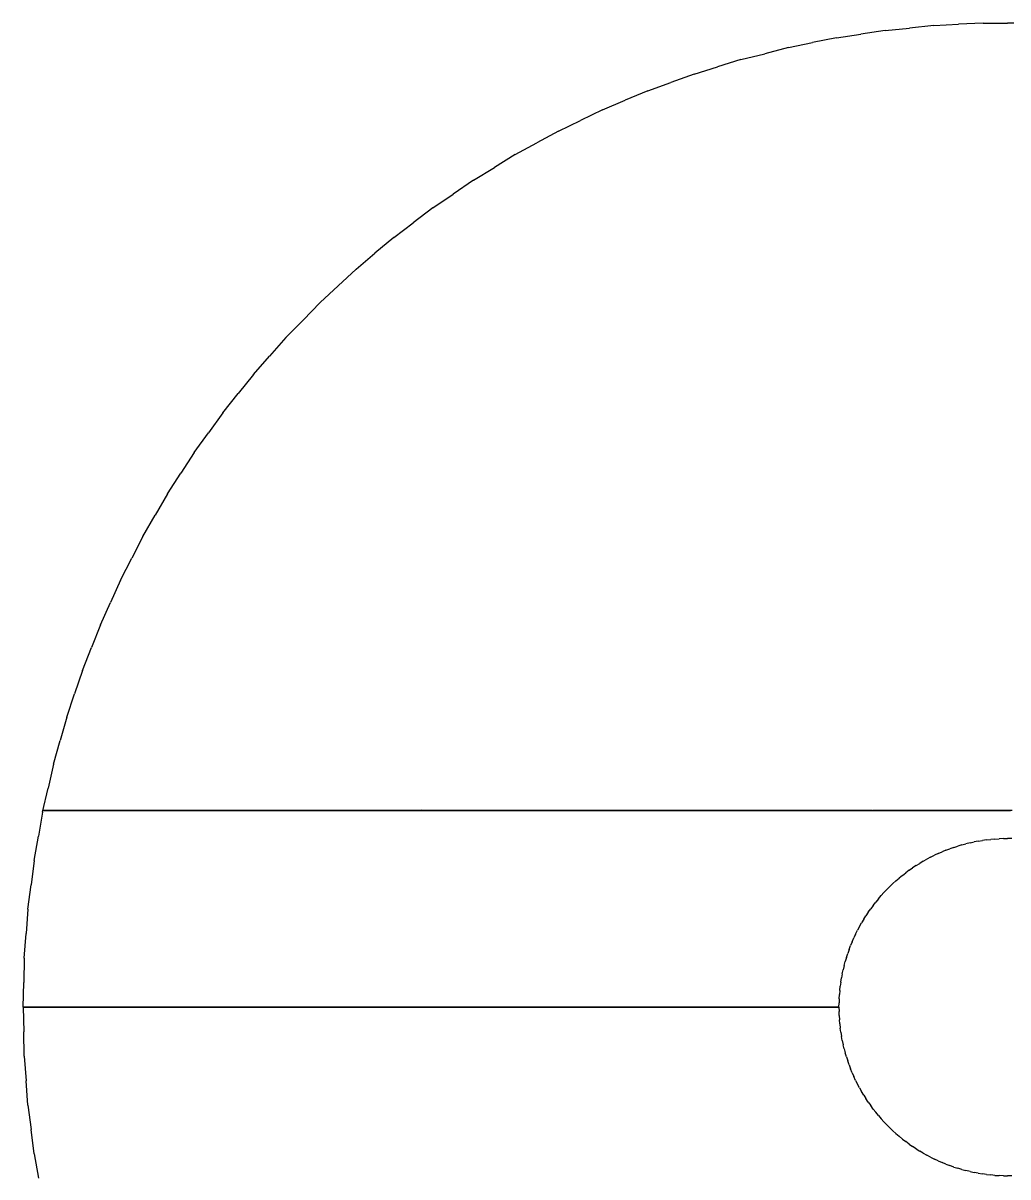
# Model space of a CAD drawing. Header units: metres. Extents: x 64 to 540, y -564 to -64.
# Drawn here: x 102 to 160.5, y -170.5 to -102 of the extents above; entities that cross this region are included whole.
import ezdxf

# ---------------------------------------------------------------- set-up
doc = ezdxf.new("R2010")
doc.units = ezdxf.units.M

msp = doc.modelspace()

# ---------------------------------------------------------------- linework, layer by layer
for p, q in [((150.3, -102.909), (151.741, -102.692)), ((153.181, -102.475), (151.741, -102.692)), ((153.181, -102.475), (154.632, -102.341)), ((156.079, -102.184), (154.632, -102.341)), ((156.079, -102.184), (157.534, -102.112)), ((158.989, -102.039), (157.534, -102.112)), ((158.989, -102.039), (160.446, -102.039)), ((161.902, -102.039), (160.446, -102.039)), ((147.445, -103.486), (148.873, -103.197)), ((150.3, -102.909), (148.873, -103.197)), ((144.622, -104.205), (146.036, -103.857)), ((147.445, -103.486), (146.036, -103.857)), ((141.838, -105.062), (143.23, -104.634)), ((144.622, -104.205), (143.23, -104.634)), ((141.838, -105.062), (140.469, -105.562)), ((139.101, -106.06), (137.758, -106.624)), ((139.101, -106.06), (140.469, -105.562)), ((136.416, -107.191), (137.758, -106.624)), ((136.416, -107.191), (135.104, -107.823)), ((133.792, -108.455), (135.104, -107.823)), ((133.792, -108.455), (132.512, -109.152)), ((131.233, -109.847), (132.512, -109.152)), ((131.233, -109.847), (129.99, -110.608)), ((128.748, -111.367), (129.99, -110.608)), ((128.748, -111.367), (127.551, -112.197)), ((126.34, -113.007), (127.551, -112.197)), ((126.34, -113.007), (125.18, -113.888)), ((124.018, -114.766), (125.18, -113.888)), ((124.018, -114.766), (122.903, -115.704)), ((121.787, -116.64), (122.903, -115.704)), ((121.787, -116.64), (120.727, -117.639)), ((119.651, -118.621), (120.727, -117.639)), ((119.651, -118.621), (118.634, -119.664)), ((117.617, -120.707), (118.634, -119.664)), ((117.617, -120.707), (116.653, -121.798)), ((115.69, -122.891), (116.653, -121.798)), ((115.69, -122.891), (114.782, -124.03)), ((113.874, -125.169), (114.782, -124.03)), ((113.874, -125.169), (113.023, -126.351)), ((112.173, -127.534), (113.023, -126.351)), ((112.173, -127.534), (111.383, -128.757)), ((110.592, -129.981), (111.383, -128.757)), ((110.592, -129.981), (109.864, -131.242)), ((109.136, -132.504), (109.864, -131.242)), ((109.136, -132.504), (108.471, -133.8)), ((107.807, -135.096), (108.471, -133.8)), ((107.807, -135.096), (107.208, -136.424)), ((106.609, -137.751), (107.208, -136.424)), ((106.609, -137.751), (106.077, -139.107)), ((105.545, -140.463), (106.077, -139.107)), ((105.545, -140.463), (105.081, -141.844)), ((104.617, -143.225), (105.081, -141.844)), ((104.617, -143.225), (104.222, -144.627)), ((103.828, -146.029), (104.222, -144.627)), ((103.828, -146.029), (103.504, -147.449)), ((103.179, -148.869), (103.504, -147.449)), ((103.179, -148.869), (102.927, -150.303)), ((103.214, -148.764), (103.203, -148.764)), ((103.203, -148.764), (103.214, -148.764)), ((103.245, -148.764), (103.214, -148.764)), ((103.214, -148.764), (103.245, -148.764)), ((103.267, -148.764), (103.245, -148.764)), ((103.245, -148.764), (103.267, -148.764)), ((103.274, -148.764), (103.267, -148.764)), ((103.267, -148.764), (103.3, -148.764)), ((103.303, -148.764), (103.274, -148.764)), ((103.3, -148.764), (103.303, -148.764)), ((103.334, -148.764), (103.303, -148.764)), ((103.303, -148.764), (103.334, -148.764)), ((103.382, -148.764), (103.334, -148.764)), ((103.334, -148.764), (103.378, -148.764)), ((103.378, -148.764), (103.382, -148.764)), ((103.428, -148.764), (103.382, -148.764)), ((103.382, -148.764), (103.422, -148.764)), ((103.422, -148.764), (103.428, -148.764)), ((103.589, -148.764), (103.428, -148.764)), ((103.428, -148.764), (103.478, -148.764)), ((103.478, -148.764), (103.484, -148.764)), ((103.484, -148.764), (103.533, -148.764)), ((103.533, -148.764), (103.589, -148.764)), ((104.638, -148.764), (103.589, -148.764)), ((103.589, -148.764), (103.608, -148.764)), ((103.608, -148.764), (103.666, -148.764)), ((103.666, -148.764), (103.732, -148.764)), ((103.732, -148.764), (103.743, -148.764)), ((103.743, -148.764), (103.809, -148.764)), ((103.809, -148.764), (103.821, -148.764)), ((103.821, -148.764), (103.835, -148.764)), ((103.835, -148.764), (103.909, -148.764)), ((103.909, -148.764), (103.924, -148.764)), ((103.924, -148.764), (103.997, -148.764)), ((103.997, -148.764), (104.016, -148.764)), ((104.016, -148.764), (104.096, -148.764)), ((104.096, -148.764), (104.116, -148.764)), ((104.116, -148.764), (104.195, -148.764)), ((104.195, -148.764), (104.28, -148.764)), ((104.28, -148.764), (104.305, -148.764)), ((104.305, -148.764), (104.388, -148.764)), ((104.388, -148.764), (104.414, -148.764)), ((104.414, -148.764), (104.503, -148.764)), ((104.503, -148.764), (104.534, -148.764)), ((104.534, -148.764), (104.621, -148.764)), ((104.621, -148.764), (104.654, -148.764)), ((105.38, -148.764), (104.638, -148.764)), ((104.654, -148.764), (104.691, -148.764)), ((104.691, -148.764), (104.784, -148.764)), ((104.784, -148.764), (104.823, -148.764)), ((104.823, -148.764), (104.914, -148.764)), ((104.914, -148.764), (104.959, -148.764)), ((104.959, -148.764), (105.054, -148.764)), ((105.054, -148.764), (105.102, -148.764)), ((105.102, -148.764), (105.194, -148.764)), ((105.194, -148.764), (105.249, -148.764)), ((105.249, -148.764), (105.344, -148.764)), ((105.344, -148.764), (105.402, -148.764)), ((105.847, -148.764), (105.38, -148.764)), ((105.402, -148.764), (105.494, -148.764)), ((105.494, -148.764), (105.56, -148.764)), ((105.56, -148.764), (105.654, -148.764)), ((105.654, -148.764), (105.723, -148.764)), ((105.723, -148.764), (105.813, -148.764)), ((105.813, -148.764), (105.891, -148.764)), ((106.694, -148.764), (105.847, -148.764)), ((105.891, -148.764), (105.982, -148.764)), ((105.982, -148.764), (106.064, -148.764)), ((106.064, -148.764), (106.151, -148.764)), ((106.151, -148.764), (106.243, -148.764)), ((106.243, -148.764), (106.329, -148.764)), ((106.329, -148.764), (106.425, -148.764)), ((106.425, -148.764), (106.507, -148.764)), ((106.507, -148.764), (106.614, -148.764)), ((106.614, -148.764), (106.694, -148.764)), ((107.019, -148.764), (106.694, -148.764)), ((106.694, -148.764), (106.806, -148.764)), ((106.806, -148.764), (106.881, -148.764)), ((106.881, -148.764), (107.005, -148.764)), ((107.005, -148.764), (107.076, -148.764)), ((107.757, -148.764), (107.019, -148.764)), ((107.076, -148.764), (107.206, -148.764)), ((107.206, -148.764), (107.271, -148.764)), ((107.271, -148.764), (107.414, -148.764)), ((107.414, -148.764), (107.475, -148.764)), ((107.475, -148.764), (107.624, -148.764)), ((107.624, -148.764), (107.679, -148.764)), ((107.679, -148.764), (107.842, -148.764)), ((108.191, -148.764), (107.757, -148.764)), ((107.842, -148.764), (107.891, -148.764)), ((107.891, -148.764), (108.06, -148.764)), ((108.06, -148.764), (108.102, -148.764)), ((108.102, -148.764), (108.287, -148.764)), ((108.839, -148.764), (108.191, -148.764)), ((108.287, -148.764), (108.322, -148.764)), ((108.322, -148.764), (108.514, -148.764)), ((108.514, -148.764), (108.541, -148.764)), ((108.541, -148.764), (108.749, -148.764)), ((108.749, -148.764), (108.768, -148.764)), ((108.768, -148.764), (108.984, -148.764)), ((109.363, -148.764), (108.839, -148.764)), ((108.984, -148.764), (108.995, -148.764)), ((108.995, -148.764), (109.005, -148.764)), ((109.005, -148.764), (109.229, -148.764)), ((109.229, -148.764), (109.285, -148.764)), ((109.285, -148.764), (109.455, -148.764)), ((109.892, -148.764), (109.363, -148.764)), ((109.455, -148.764), (109.471, -148.764)), ((109.471, -148.764), (109.703, -148.764)), ((109.703, -148.764), (109.723, -148.764)), ((109.723, -148.764), (109.943, -148.764)), ((110.534, -148.764), (109.892, -148.764)), ((109.943, -148.764), (109.974, -148.764)), ((109.974, -148.764), (110.19, -148.764)), ((110.19, -148.764), (110.233, -148.764)), ((110.233, -148.764), (110.437, -148.764)), ((110.437, -148.764), (110.631, -148.764)), ((110.962, -148.764), (110.534, -148.764)), ((110.631, -148.764), (110.69, -148.764)), ((110.69, -148.764), (110.872, -148.764)), ((110.872, -148.764), (110.943, -148.764)), ((110.943, -148.764), (111.023, -148.764)), ((111.706, -148.764), (110.962, -148.764)), ((111.023, -148.764), (111.201, -148.764)), ((111.201, -148.764), (111.295, -148.764)), ((111.295, -148.764), (111.46, -148.764)), ((111.46, -148.764), (111.614, -148.764)), ((111.614, -148.764), (111.723, -148.764)), ((112.01, -148.764), (111.706, -148.764)), ((111.723, -148.764), (111.865, -148.764)), ((111.865, -148.764), (111.987, -148.764)), ((111.987, -148.764), (112.125, -148.764)), ((112.878, -148.764), (112.01, -148.764)), ((112.125, -148.764), (112.255, -148.764)), ((112.255, -148.764), (112.409, -148.764)), ((112.409, -148.764), (112.524, -148.764)), ((112.524, -148.764), (112.694, -148.764)), ((112.694, -148.764), (112.797, -148.764)), ((112.797, -148.764), (112.983, -148.764)), ((113.065, -148.764), (112.878, -148.764)), ((112.983, -148.764), (113.07, -148.764)), ((114.05, -148.764), (113.065, -148.764)), ((113.07, -148.764), (113.274, -148.764)), ((113.274, -148.764), (113.346, -148.764)), ((113.346, -148.764), (113.567, -148.764)), ((113.567, -148.764), (113.623, -148.764)), ((113.623, -148.764), (113.863, -148.764)), ((113.863, -148.764), (113.904, -148.764)), ((113.904, -148.764), (114.161, -148.764)), ((114.107, -148.764), (114.05, -148.764)), ((114.569, -148.764), (114.107, -148.764)), ((114.161, -148.764), (114.185, -148.764)), ((114.185, -148.764), (114.462, -148.764)), ((114.462, -148.764), (114.468, -148.764)), ((114.468, -148.764), (114.569, -148.764)), ((115.166, -148.764), (114.569, -148.764)), ((114.569, -148.764), (114.755, -148.764)), ((114.755, -148.764), (114.767, -148.764)), ((114.767, -148.764), (115.045, -148.764)), ((115.045, -148.764), (115.076, -148.764)), ((115.076, -148.764), (115.335, -148.764)), ((115.238, -148.764), (115.166, -148.764)), ((116.229, -148.764), (115.238, -148.764)), ((115.335, -148.764), (115.387, -148.764)), ((115.387, -148.764), (115.628, -148.764)), ((115.628, -148.764), (115.699, -148.764)), ((115.699, -148.764), (115.921, -148.764)), ((115.921, -148.764), (116.117, -148.764)), ((116.117, -148.764), (116.215, -148.764)), ((116.215, -148.764), (116.394, -148.764)), ((116.44, -148.764), (116.229, -148.764)), ((116.394, -148.764), (116.51, -148.764)), ((117.295, -148.764), (116.44, -148.764)), ((116.51, -148.764), (116.646, -148.764)), ((116.646, -148.764), (116.806, -148.764)), ((116.806, -148.764), (116.962, -148.764)), ((116.962, -148.764), (117.102, -148.764)), ((117.102, -148.764), (117.283, -148.764)), ((117.283, -148.764), (117.4, -148.764)), ((117.642, -148.764), (117.295, -148.764)), ((117.4, -148.764), (117.601, -148.764)), ((117.601, -148.764), (117.697, -148.764)), ((118.339, -148.764), (117.642, -148.764)), ((117.697, -148.764), (117.825, -148.764)), ((117.825, -148.764), (118.165, -148.764)), ((118.165, -148.764), (118.248, -148.764)), ((118.248, -148.764), (118.632, -148.764)), ((118.844, -148.764), (118.339, -148.764)), ((118.632, -148.764), (118.89, -148.764)), ((119.398, -148.764), (118.844, -148.764)), ((118.89, -148.764), (118.956, -148.764)), ((118.956, -148.764), (122.392, -148.764)), ((120.046, -148.764), (119.398, -148.764)), ((120.42, -148.764), (120.046, -148.764)), ((121.248, -148.764), (120.42, -148.764)), ((121.473, -148.764), (121.248, -148.764)), ((122.45, -148.764), (121.473, -148.764)), ((122.392, -148.764), (122.575, -148.764)), ((122.483, -148.764), (122.45, -148.764)), ((123.628, -148.764), (122.483, -148.764)), ((122.575, -148.764), (122.777, -148.764)), ((122.777, -148.764), (125.183, -148.764)), ((124.227, -148.764), (123.628, -148.764)), ((124.823, -148.764), (124.227, -148.764)), ((124.831, -148.764), (124.823, -148.764)), ((124.847, -148.764), (124.831, -148.764)), ((124.865, -148.764), (124.847, -148.764)), ((124.891, -148.764), (124.865, -148.764)), ((124.933, -148.764), (124.891, -148.764)), ((124.976, -148.764), (124.933, -148.764)), ((124.99, -148.764), (124.976, -148.764)), ((125.035, -148.764), (124.99, -148.764)), ((125.048, -148.764), (125.035, -148.764)), ((125.094, -148.764), (125.048, -148.764)), ((125.109, -148.764), (125.094, -148.764)), ((125.17, -148.764), (125.109, -148.764)), ((125.183, -148.764), (125.17, -148.764)), ((125.246, -148.764), (125.183, -148.764)), ((125.183, -148.764), (126.634, -148.764)), ((125.26, -148.764), (125.246, -148.764)), ((125.339, -148.764), (125.26, -148.764)), ((125.432, -148.764), (125.339, -148.764)), ((125.54, -148.764), (125.432, -148.764)), ((125.652, -148.756), (125.54, -148.764)), ((125.675, -148.764), (125.652, -148.756)), ((125.775, -148.764), (125.675, -148.764)), ((125.9, -148.764), (125.775, -148.764)), ((126.024, -148.764), (125.9, -148.764)), ((126.041, -148.764), (126.024, -148.764)), ((126.158, -148.764), (126.041, -148.764)), ((126.182, -148.764), (126.158, -148.764)), ((126.211, -148.764), (126.182, -148.764)), ((126.338, -148.764), (126.211, -148.764)), ((126.378, -148.764), (126.338, -148.764)), ((126.495, -148.764), (126.378, -148.764)), ((126.61, -148.764), (126.495, -148.764)), ((126.666, -148.764), (126.61, -148.764)), ((126.634, -148.764), (128.351, -148.764)), ((126.771, -148.764), (126.666, -148.764)), ((126.838, -148.764), (126.771, -148.764)), ((126.941, -148.764), (126.838, -148.764)), ((127.025, -148.764), (126.941, -148.764)), ((127.115, -148.764), (127.025, -148.764)), ((127.211, -148.764), (127.115, -148.764)), ((127.295, -148.764), (127.211, -148.764)), ((127.412, -148.764), (127.295, -148.764)), ((127.481, -148.764), (127.412, -148.764)), ((127.614, -148.764), (127.481, -148.764)), ((127.672, -148.764), (127.614, -148.764)), ((127.829, -148.764), (127.672, -148.764)), ((127.87, -148.764), (127.829, -148.764)), ((128.044, -148.764), (127.87, -148.764)), ((128.264, -148.764), (128.044, -148.764)), ((128.351, -148.764), (128.264, -148.764)), ((128.491, -148.764), (128.351, -148.764)), ((128.351, -148.764), (128.773, -148.764)), ((128.504, -148.764), (128.491, -148.764)), ((128.714, -148.764), (128.504, -148.764)), ((128.75, -148.764), (128.714, -148.764)), ((128.938, -148.764), (128.75, -148.764)), ((128.773, -148.764), (129.947, -148.764)), ((128.996, -148.764), (128.938, -148.764)), ((129.168, -148.764), (128.996, -148.764)), ((129.255, -148.764), (129.168, -148.764)), ((129.402, -148.764), (129.255, -148.764)), ((129.514, -148.764), (129.402, -148.764)), ((129.64, -148.764), (129.514, -148.764)), ((129.785, -148.764), (129.64, -148.764)), ((129.883, -148.764), (129.785, -148.764)), ((130.056, -148.764), (129.883, -148.764)), ((129.947, -148.764), (132.071, -148.764)), ((130.127, -148.764), (130.056, -148.764)), ((130.339, -148.764), (130.127, -148.764)), ((130.38, -148.764), (130.339, -148.764)), ((130.621, -148.764), (130.38, -148.764)), ((130.686, -148.764), (130.621, -148.764)), ((130.89, -148.764), (130.686, -148.764)), ((130.915, -148.764), (130.89, -148.764)), ((131.146, -148.764), (130.915, -148.764)), ((131.209, -148.764), (131.146, -148.764)), ((131.412, -148.764), (131.209, -148.764)), ((131.513, -148.764), (131.412, -148.764)), ((131.675, -148.764), (131.513, -148.764)), ((131.817, -148.764), (131.675, -148.764)), ((131.944, -148.764), (131.817, -148.764)), ((132.131, -148.764), (131.944, -148.764)), ((132.071, -148.764), (132.734, -148.764)), ((132.215, -148.764), (132.131, -148.764)), ((132.445, -148.764), (132.215, -148.764)), ((132.487, -148.764), (132.445, -148.764)), ((132.734, -148.764), (132.487, -148.764)), ((132.769, -148.764), (132.734, -148.764)), ((132.734, -148.764), (133.265, -148.764)), ((133.099, -148.764), (132.769, -148.764)), ((133.179, -148.764), (133.099, -148.764)), ((133.437, -148.764), (133.179, -148.764)), ((133.265, -148.764), (133.694, -148.764)), ((133.592, -148.764), (133.437, -148.764)), ((133.775, -148.764), (133.592, -148.764)), ((133.694, -148.764), (136.153, -148.764)), ((133.905, -148.764), (133.775, -148.764)), ((134.121, -148.764), (133.905, -148.764)), ((134.197, -148.764), (134.121, -148.764)), ((134.468, -148.764), (134.197, -148.764)), ((134.552, -148.764), (134.468, -148.764)), ((134.821, -148.764), (134.552, -148.764)), ((134.895, -148.764), (134.821, -148.764)), ((135.174, -148.764), (134.895, -148.764)), ((135.364, -148.764), (135.174, -148.764)), ((135.534, -148.764), (135.364, -148.764)), ((135.656, -148.764), (135.534, -148.764)), ((135.893, -148.764), (135.656, -148.764)), ((136.189, -148.764), (135.893, -148.764)), ((136.153, -148.764), (136.189, -148.764)), ((136.246, -148.764), (136.189, -148.764)), ((136.189, -148.764), (136.216, -148.764)), ((136.216, -148.764), (136.42, -148.764)), ((136.26, -148.764), (136.246, -148.764)), ((136.548, -148.764), (136.26, -148.764)), ((136.42, -148.764), (138.418, -148.764)), ((136.634, -148.764), (136.548, -148.764)), ((136.849, -148.764), (136.634, -148.764)), ((137.013, -148.764), (136.849, -148.764)), ((137.152, -148.764), (137.013, -148.764)), ((137.392, -148.764), (137.152, -148.764)), ((137.449, -148.764), (137.392, -148.764)), ((137.674, -148.764), (137.449, -148.764)), ((137.754, -148.764), (137.674, -148.764)), ((137.775, -148.764), (137.754, -148.764)), ((138.05, -148.764), (137.775, -148.764)), ((138.157, -148.764), (138.05, -148.764)), ((138.352, -148.764), (138.157, -148.764)), ((138.544, -148.764), (138.352, -148.764)), ((138.418, -148.764), (138.473, -148.764)), ((138.473, -148.764), (138.925, -148.764)), ((138.648, -148.764), (138.544, -148.764)), ((138.93, -148.764), (138.648, -148.764)), ((138.925, -148.764), (138.995, -148.764)), ((138.995, -148.764), (138.93, -148.764)), ((139.248, -148.764), (138.995, -148.764)), ((138.995, -148.764), (140.742, -148.764)), ((139.327, -148.764), (139.248, -148.764)), ((139.552, -148.764), (139.327, -148.764)), ((139.726, -148.764), (139.552, -148.764)), ((139.844, -148.764), (139.726, -148.764)), ((140.099, -148.764), (139.844, -148.764)), ((140.13, -148.764), (140.099, -148.764)), ((140.223, -148.764), (140.13, -148.764)), ((140.409, -148.764), (140.223, -148.764)), ((140.471, -148.764), (140.409, -148.764)), ((140.597, -148.764), (140.471, -148.764)), ((140.844, -148.764), (140.597, -148.764)), ((140.742, -148.764), (140.851, -148.764)), ((141.16, -148.764), (140.844, -148.764)), ((140.851, -148.764), (141.209, -148.764)), ((141.209, -148.764), (141.16, -148.764)), ((141.33, -148.764), (141.209, -148.764)), ((141.209, -148.764), (141.33, -148.764)), ((141.621, -148.764), (141.33, -148.764)), ((141.33, -148.764), (142.724, -148.764)), ((141.772, -148.764), (141.621, -148.764)), ((141.988, -148.764), (141.772, -148.764)), ((142.345, -148.764), (141.988, -148.764)), ((142.57, -148.764), (142.345, -148.764)), ((142.912, -148.764), (142.57, -148.764)), ((142.724, -148.764), (142.869, -148.764)), ((142.869, -148.764), (143.157, -148.764)), ((143.015, -148.764), (142.912, -148.764)), ((143.323, -148.764), (143.015, -148.764)), ((143.157, -148.764), (143.312, -148.764)), ((143.312, -148.764), (144.44, -148.764)), ((143.44, -148.764), (143.323, -148.764)), ((143.478, -148.764), (143.44, -148.764)), ((143.556, -148.764), (143.478, -148.764)), ((144.045, -148.764), (143.556, -148.764)), ((144.406, -148.764), (144.045, -148.764)), ((144.611, -148.764), (144.406, -148.764)), ((144.44, -148.764), (144.611, -148.764)), ((144.722, -148.764), (144.611, -148.764)), ((144.611, -148.764), (144.845, -148.764)), ((145.024, -148.764), (144.722, -148.764)), ((144.845, -148.764), (145.024, -148.764)), ((145.19, -148.764), (145.024, -148.764)), ((145.024, -148.764), (145.948, -148.764)), ((145.299, -148.764), (145.19, -148.764)), ((145.802, -148.764), (145.299, -148.764)), ((146.356, -148.764), (145.802, -148.764)), ((145.948, -148.764), (146.136, -148.764)), ((146.136, -148.764), (146.329, -148.764)), ((146.329, -148.764), (146.524, -148.764)), ((146.413, -148.764), (146.356, -148.764)), ((146.492, -148.764), (146.413, -148.764)), ((147.024, -148.764), (146.492, -148.764)), ((146.524, -148.764), (147.289, -148.764)), ((147.299, -148.764), (147.024, -148.764)), ((147.289, -148.764), (147.489, -148.764)), ((147.635, -148.764), (147.299, -148.764)), ((147.489, -148.764), (147.65, -148.764)), ((147.708, -148.764), (147.635, -148.764)), ((147.65, -148.764), (147.856, -148.764)), ((147.856, -148.764), (147.708, -148.764)), ((148.139, -148.764), (147.856, -148.764)), ((147.856, -148.764), (148.495, -148.764)), ((148.284, -148.764), (148.139, -148.764)), ((148.568, -148.764), (148.284, -148.764)), ((148.495, -148.764), (148.703, -148.764)), ((148.954, -148.764), (148.568, -148.764)), ((148.703, -148.764), (148.838, -148.764)), ((148.838, -148.764), (149.052, -148.764)), ((149.003, -148.764), (148.954, -148.764)), ((149.078, -148.764), (149.003, -148.764)), ((149.052, -148.764), (149.272, -148.764)), ((149.4, -148.764), (149.078, -148.764)), ((149.272, -148.764), (149.4, -148.764)), ((149.625, -148.764), (149.4, -148.764)), ((149.4, -148.764), (149.625, -148.764)), ((149.916, -148.764), (149.625, -148.764)), ((149.625, -148.764), (150.137, -148.764)), ((150.137, -148.764), (149.916, -148.764)), ((150.309, -148.764), (150.137, -148.764)), ((150.137, -148.764), (150.361, -148.764)), ((150.635, -148.764), (150.309, -148.764)), ((150.361, -148.764), (150.469, -148.764)), ((150.469, -148.764), (150.698, -148.764)), ((151.038, -148.764), (150.635, -148.764)), ((150.698, -148.764), (151.13, -148.764)), ((151.13, -148.764), (151.038, -148.764)), ((151.46, -148.764), (151.13, -148.764)), ((151.13, -148.764), (151.357, -148.764)), ((151.357, -148.764), (151.449, -148.764)), ((151.449, -148.764), (151.68, -148.764)), ((151.608, -148.764), (151.46, -148.764)), ((151.815, -148.764), (151.608, -148.764)), ((151.68, -148.764), (152.047, -148.764)), ((152.437, -148.764), (151.815, -148.764)), ((152.047, -148.764), (152.381, -148.764)), ((152.381, -148.764), (152.604, -148.764)), ((152.45, -148.755), (152.437, -148.764)), ((152.464, -148.764), (152.45, -148.755)), ((152.901, -148.764), (152.464, -148.764)), ((152.604, -148.764), (152.675, -148.764)), ((152.675, -148.764), (152.901, -148.764)), ((153.139, -148.764), (152.901, -148.764)), ((152.901, -148.764), (153.19, -148.764)), ((153.601, -148.764), (153.139, -148.764)), ((153.19, -148.764), (153.413, -148.764)), ((153.413, -148.764), (153.475, -148.764)), ((153.475, -148.764), (153.701, -148.764)), ((153.764, -148.764), (153.601, -148.764)), ((153.701, -148.764), (153.953, -148.764)), ((154.04, -148.764), (153.764, -148.764)), ((153.953, -148.764), (154.176, -148.764)), ((154.457, -148.764), (154.04, -148.764)), ((154.176, -148.764), (154.231, -148.764)), ((154.231, -148.764), (154.457, -148.764)), ((154.699, -148.764), (154.457, -148.764)), ((154.457, -148.764), (154.677, -148.764)), ((154.677, -148.764), (154.901, -148.764)), ((155.148, -148.764), (154.699, -148.764)), ((154.901, -148.764), (154.949, -148.764)), ((154.949, -148.764), (155.175, -148.764)), ((155.801, -148.764), (155.148, -148.764)), ((155.175, -148.764), (155.369, -148.764)), ((155.369, -148.764), (155.593, -148.764)), ((155.593, -148.764), (155.635, -148.764)), ((155.635, -148.764), (155.861, -148.764)), ((155.861, -148.764), (155.801, -148.764)), ((156.003, -148.764), (155.861, -148.764)), ((155.861, -148.764), (156.089, -148.764)), ((156.485, -148.764), (156.003, -148.764)), ((156.089, -148.764), (156.129, -148.764)), ((156.129, -148.764), (156.359, -148.764)), ((156.359, -148.764), (156.521, -148.764)), ((156.637, -148.764), (156.485, -148.764)), ((156.521, -148.764), (156.676, -148.764)), ((157.159, -148.764), (156.637, -148.764)), ((156.676, -148.764), (156.9, -148.764)), ((156.9, -148.764), (156.934, -148.764)), ((156.934, -148.764), (157.159, -148.764)), ((157.478, -148.764), (157.159, -148.764)), ((157.159, -148.764), (157.386, -148.764)), ((157.386, -148.764), (157.418, -148.764)), ((157.418, -148.764), (157.646, -148.764)), ((157.762, -148.764), (157.478, -148.764)), ((157.646, -148.764), (157.779, -148.764)), ((158.198, -148.764), (157.762, -148.764)), ((157.779, -148.764), (158.006, -148.764)), ((158.006, -148.764), (158.035, -148.764)), ((158.035, -148.764), (158.262, -148.764)), ((158.386, -148.764), (158.198, -148.764)), ((158.262, -148.764), (158.386, -148.764)), ((158.885, -148.764), (158.386, -148.764)), ((158.386, -148.764), (158.507, -148.764)), ((158.507, -148.764), (158.73, -148.764)), ((158.73, -148.764), (158.757, -148.764)), ((158.757, -148.764), (158.976, -148.764)), ((158.976, -148.764), (158.885, -148.764)), ((159.532, -148.764), (158.976, -148.764)), ((158.976, -148.764), (159.096, -148.764)), ((159.096, -148.764), (159.32, -148.764)), ((159.32, -148.764), (159.346, -148.764)), ((159.346, -148.764), (159.57, -148.764)), ((159.57, -148.764), (159.532, -148.764)), ((160.133, -148.764), (159.57, -148.764)), ((159.57, -148.764), (159.681, -148.764)), ((159.681, -148.764), (159.905, -148.764)), ((159.905, -148.764), (159.93, -148.764)), ((159.93, -148.764), (160.154, -148.764)), ((160.153, -148.764), (160.133, -148.764)), ((160.726, -148.764), (160.153, -148.764)), ((160.154, -148.764), (160.379, -148.764)), ((160.379, -148.764), (160.404, -148.764)), ((160.404, -148.764), (160.628, -148.764)), ((102.672, -151.738), (102.927, -150.303)), ((158.219, -150.689), (158.463, -150.64)), ((158.708, -150.59), (158.463, -150.64)), ((158.708, -150.59), (158.954, -150.553)), ((159.201, -150.516), (158.954, -150.553)), ((159.201, -150.516), (159.449, -150.491)), ((159.698, -150.466), (159.449, -150.491)), ((159.698, -150.466), (159.947, -150.454)), ((160.196, -150.441), (159.947, -150.454)), ((160.196, -150.441), (160.446, -150.441)), ((160.695, -150.441), (160.446, -150.441)), ((156.33, -151.324), (156.105, -151.432)), ((156.33, -151.324), (156.56, -151.227)), ((156.789, -151.13), (156.56, -151.227)), ((156.789, -151.13), (157.024, -151.045)), ((157.258, -150.959), (157.024, -151.045)), ((157.258, -150.959), (157.497, -150.886)), ((157.735, -150.812), (157.497, -150.886)), ((157.735, -150.812), (157.977, -150.751)), ((158.219, -150.689), (157.977, -150.751)), ((102.672, -151.738), (102.493, -153.183)), ((155.016, -152.039), (155.229, -151.909)), ((155.442, -151.779), (155.229, -151.909)), ((155.442, -151.779), (155.661, -151.66)), ((155.88, -151.54), (155.661, -151.66)), ((155.88, -151.54), (156.105, -151.432)), ((154.206, -152.622), (154.015, -152.782)), ((154.206, -152.622), (154.405, -152.471)), ((154.604, -152.32), (154.405, -152.471)), ((154.604, -152.32), (154.81, -152.18)), ((155.016, -152.039), (154.81, -152.18)), ((102.311, -154.628), (102.493, -153.183)), ((153.458, -153.282), (153.284, -153.46)), ((153.458, -153.282), (153.641, -153.112)), ((153.824, -152.942), (153.641, -153.112)), ((153.824, -152.942), (154.015, -152.782)), ((152.78, -154.013), (152.624, -154.208)), ((152.78, -154.013), (152.945, -153.826)), ((153.11, -153.639), (152.945, -153.826)), ((153.11, -153.639), (153.284, -153.46)), ((102.311, -154.628), (102.203, -156.081)), ((152.177, -154.808), (152.323, -154.606)), ((152.468, -154.403), (152.323, -154.606)), ((152.468, -154.403), (152.624, -154.208)), ((151.657, -155.66), (151.782, -155.443)), ((151.906, -155.227), (151.782, -155.443)), ((151.906, -155.227), (152.042, -155.018)), ((152.177, -154.808), (152.042, -155.018)), ((102.094, -157.533), (102.203, -156.081)), ((151.429, -156.104), (151.327, -156.331)), ((151.429, -156.104), (151.543, -155.882)), ((151.657, -155.66), (151.543, -155.882)), ((151.042, -157.023), (151.133, -156.791)), ((151.224, -156.558), (151.133, -156.791)), ((151.224, -156.558), (151.327, -156.331)), ((150.883, -157.496), (150.815, -157.736)), ((150.883, -157.496), (150.962, -157.259)), ((151.042, -157.023), (150.962, -157.259)), ((102.094, -157.533), (102.057, -158.989)), ((150.748, -157.976), (150.692, -158.219)), ((150.748, -157.976), (150.815, -157.736)), ((150.55, -158.954), (150.593, -158.708)), ((150.637, -158.463), (150.593, -158.708)), ((150.637, -158.463), (150.692, -158.219)), ((102.021, -160.446), (102.057, -158.989)), ((150.488, -159.449), (150.469, -159.698)), ((150.488, -159.449), (150.519, -159.202)), ((150.55, -158.954), (150.519, -159.202)), ((150.438, -160.446), (150.445, -160.196)), ((150.451, -159.947), (150.445, -160.196)), ((150.451, -159.947), (150.469, -159.698)), ((102.021, -160.446), (102.057, -161.902)), ((102.041, -160.446), (102.021, -160.446)), ((102.021, -160.446), (102.041, -160.446)), ((102.067, -160.446), (102.041, -160.446)), ((102.041, -160.446), (102.044, -160.446)), ((102.044, -160.446), (102.067, -160.446)), ((102.083, -160.446), (102.067, -160.446)), ((102.067, -160.446), (102.09, -160.446)), ((102.116, -160.446), (102.083, -160.446)), ((102.09, -160.446), (102.123, -160.446)), ((102.148, -160.446), (102.116, -160.446)), ((102.123, -160.446), (102.157, -160.446)), ((102.191, -160.446), (102.148, -160.446)), ((102.157, -160.446), (102.201, -160.446)), ((102.234, -160.446), (102.191, -160.446)), ((102.201, -160.446), (102.246, -160.446)), ((102.288, -160.446), (102.234, -160.446)), ((102.246, -160.446), (103.436, -160.446)), ((102.342, -160.446), (102.288, -160.446)), ((102.407, -160.446), (102.342, -160.446)), ((102.472, -160.446), (102.407, -160.446)), ((102.548, -160.446), (102.472, -160.446)), ((102.623, -160.446), (102.548, -160.446)), ((102.709, -160.446), (102.623, -160.446)), ((102.795, -160.446), (102.709, -160.446)), ((102.892, -160.446), (102.795, -160.446)), ((102.988, -160.446), (102.892, -160.446)), ((103.095, -160.446), (102.988, -160.446)), ((103.202, -160.446), (103.095, -160.446)), ((103.319, -160.446), (103.202, -160.446)), ((103.436, -160.446), (103.319, -160.446)), ((103.562, -160.446), (103.436, -160.446)), ((103.436, -160.446), (104.615, -160.446)), ((103.689, -160.446), (103.562, -160.446)), ((103.826, -160.446), (103.689, -160.446)), ((103.963, -160.446), (103.826, -160.446)), ((104.109, -160.446), (103.963, -160.446)), ((104.255, -160.446), (104.109, -160.446)), ((104.411, -160.446), (104.255, -160.446)), ((104.566, -160.446), (104.411, -160.446)), ((104.731, -160.446), (104.566, -160.446)), ((104.615, -160.446), (105.764, -160.446)), ((104.895, -160.446), (104.731, -160.446)), ((105.069, -160.446), (104.895, -160.446)), ((105.243, -160.446), (105.069, -160.446)), ((105.425, -160.446), (105.243, -160.446)), ((105.607, -160.446), (105.425, -160.446)), ((105.798, -160.446), (105.607, -160.446)), ((105.764, -160.446), (105.788, -160.446)), ((105.788, -160.446), (106.912, -160.446)), ((105.988, -160.446), (105.798, -160.446)), ((106.187, -160.446), (105.988, -160.446)), ((106.386, -160.446), (106.187, -160.446)), ((106.592, -160.446), (106.386, -160.446)), ((106.799, -160.446), (106.592, -160.446)), ((107.013, -160.446), (106.799, -160.446)), ((106.912, -160.446), (108.061, -160.446)), ((107.227, -160.446), (107.013, -160.446)), ((107.448, -160.446), (107.227, -160.446)), ((107.669, -160.446), (107.448, -160.446)), ((107.897, -160.446), (107.669, -160.446)), ((108.125, -160.446), (107.897, -160.446)), ((108.061, -160.446), (108.086, -160.446)), ((108.086, -160.446), (109.209, -160.446)), ((108.36, -160.446), (108.125, -160.446)), ((108.594, -160.446), (108.36, -160.446)), ((108.835, -160.446), (108.594, -160.446)), ((109.076, -160.446), (108.835, -160.446)), ((109.322, -160.446), (109.076, -160.446)), ((109.209, -160.446), (110.358, -160.446)), ((109.569, -160.446), (109.322, -160.446)), ((109.821, -160.446), (109.569, -160.446)), ((110.073, -160.446), (109.821, -160.446)), ((110.33, -160.446), (110.073, -160.446)), ((110.587, -160.446), (110.33, -160.446)), ((110.358, -160.446), (110.384, -160.446)), ((110.384, -160.446), (111.506, -160.446)), ((110.849, -160.446), (110.587, -160.446)), ((111.11, -160.446), (110.849, -160.446)), ((111.377, -160.446), (111.11, -160.446)), ((111.643, -160.446), (111.377, -160.446)), ((111.506, -160.446), (112.655, -160.446)), ((111.913, -160.446), (111.643, -160.446)), ((112.183, -160.446), (111.913, -160.446)), ((112.457, -160.446), (112.183, -160.446)), ((112.73, -160.446), (112.457, -160.446)), ((112.655, -160.446), (112.683, -160.446)), ((112.683, -160.446), (113.804, -160.446)), ((113.007, -160.446), (112.73, -160.446)), ((113.284, -160.446), (113.007, -160.446)), ((113.563, -160.446), (113.284, -160.446)), ((113.843, -160.446), (113.563, -160.446)), ((113.804, -160.446), (114.952, -160.446)), ((114.125, -160.446), (113.843, -160.446)), ((114.407, -160.446), (114.125, -160.446)), ((114.69, -160.446), (114.407, -160.446)), ((114.974, -160.446), (114.69, -160.446)), ((114.952, -160.446), (114.974, -160.446)), ((115.259, -160.446), (114.974, -160.446)), ((114.974, -160.446), (116.101, -160.446)), ((115.545, -160.446), (115.259, -160.446)), ((115.831, -160.446), (115.545, -160.446)), ((116.117, -160.446), (115.831, -160.446)), ((116.101, -160.446), (117.249, -160.446)), ((116.342, -160.446), (116.117, -160.446)), ((116.567, -160.446), (116.342, -160.446)), ((116.792, -160.446), (116.567, -160.446)), ((117.018, -160.446), (116.792, -160.446)), ((133.728, -160.446), (117.018, -160.446)), ((117.249, -160.446), (117.28, -160.446)), ((117.28, -160.446), (118.398, -160.446)), ((118.398, -160.446), (119.546, -160.446)), ((119.546, -160.446), (119.579, -160.446)), ((119.579, -160.446), (120.695, -160.446)), ((120.695, -160.446), (121.82, -160.446)), ((121.82, -160.446), (122.946, -160.446)), ((122.946, -160.446), (122.962, -160.446)), ((122.962, -160.446), (122.986, -160.446)), ((122.986, -160.446), (123.01, -160.446)), ((123.01, -160.446), (123.05, -160.446)), ((123.05, -160.446), (123.091, -160.446)), ((123.091, -160.446), (123.147, -160.446)), ((123.147, -160.446), (123.203, -160.446)), ((123.203, -160.446), (123.275, -160.446)), ((123.275, -160.446), (123.347, -160.446)), ((123.347, -160.446), (123.435, -160.446)), ((123.435, -160.446), (123.523, -160.446)), ((123.523, -160.446), (123.626, -160.446)), ((123.626, -160.446), (123.73, -160.446)), ((123.73, -160.446), (123.848, -160.446)), ((123.848, -160.446), (123.967, -160.446)), ((123.967, -160.446), (124.101, -160.446)), ((124.101, -160.446), (124.234, -160.446)), ((124.234, -160.446), (124.383, -160.446)), ((124.383, -160.446), (124.531, -160.446)), ((124.531, -160.446), (124.694, -160.446)), ((124.694, -160.446), (124.857, -160.446)), ((124.857, -160.446), (125.034, -160.446)), ((125.034, -160.446), (125.211, -160.446)), ((125.211, -160.446), (125.401, -160.446)), ((125.401, -160.446), (125.592, -160.446)), ((125.592, -160.446), (125.796, -160.446)), ((125.796, -160.446), (126, -160.446)), ((126, -160.446), (126.217, -160.446)), ((126.217, -160.446), (126.433, -160.446)), ((126.433, -160.446), (126.663, -160.446)), ((126.663, -160.446), (126.892, -160.446)), ((126.892, -160.446), (127.133, -160.446)), ((127.133, -160.446), (127.374, -160.446)), ((127.374, -160.446), (127.626, -160.446)), ((127.626, -160.446), (127.879, -160.446)), ((127.879, -160.446), (128.142, -160.446)), ((128.142, -160.446), (128.405, -160.446)), ((128.405, -160.446), (128.679, -160.446)), ((128.679, -160.446), (128.952, -160.446)), ((128.952, -160.446), (129.236, -160.446)), ((129.236, -160.446), (129.519, -160.446)), ((129.519, -160.446), (129.811, -160.446)), ((129.811, -160.446), (130.103, -160.446)), ((130.103, -160.446), (130.404, -160.446)), ((130.404, -160.446), (130.705, -160.446)), ((130.705, -160.446), (131.013, -160.446)), ((131.013, -160.446), (131.322, -160.446)), ((131.322, -160.446), (131.638, -160.446)), ((131.638, -160.446), (131.953, -160.446)), ((131.953, -160.446), (132.275, -160.446)), ((132.275, -160.446), (132.597, -160.446)), ((132.597, -160.446), (132.925, -160.446)), ((132.925, -160.446), (133.253, -160.446)), ((133.253, -160.446), (133.586, -160.446)), ((133.586, -160.446), (133.919, -160.446)), ((150.438, -160.446), (133.728, -160.446)), ((133.919, -160.446), (134.256, -160.446)), ((134.256, -160.446), (134.593, -160.446)), ((134.593, -160.446), (134.934, -160.446)), ((134.934, -160.446), (135.275, -160.446)), ((135.275, -160.446), (135.619, -160.446)), ((135.619, -160.446), (135.962, -160.446)), ((135.962, -160.446), (136.308, -160.446)), ((136.308, -160.446), (136.654, -160.446)), ((136.654, -160.446), (136.977, -160.446)), ((136.977, -160.446), (137.299, -160.446)), ((137.299, -160.446), (137.622, -160.446)), ((137.622, -160.446), (137.946, -160.446)), ((137.946, -160.446), (138.428, -160.446)), ((138.428, -160.446), (138.91, -160.446)), ((138.91, -160.446), (139.378, -160.446)), ((139.378, -160.446), (139.388, -160.446)), ((139.388, -160.446), (139.846, -160.446)), ((139.846, -160.446), (140.314, -160.446)), ((140.314, -160.446), (140.325, -160.446)), ((140.325, -160.446), (140.782, -160.446)), ((140.782, -160.446), (141.251, -160.446)), ((141.251, -160.446), (141.262, -160.446)), ((141.262, -160.446), (141.719, -160.446)), ((141.719, -160.446), (142.187, -160.446)), ((142.187, -160.446), (142.199, -160.446)), ((142.199, -160.446), (142.655, -160.446)), ((142.655, -160.446), (143.123, -160.446)), ((143.123, -160.446), (143.136, -160.446)), ((143.136, -160.446), (143.591, -160.446)), ((143.591, -160.446), (144.06, -160.446)), ((144.06, -160.446), (144.073, -160.446)), ((144.073, -160.446), (144.528, -160.446)), ((144.528, -160.446), (144.987, -160.446)), ((144.987, -160.446), (145.446, -160.446)), ((145.446, -160.446), (146.278, -160.446)), ((146.278, -160.446), (147.11, -160.446)), ((147.11, -160.446), (147.942, -160.446)), ((147.942, -160.446), (148.774, -160.446)), ((148.774, -160.446), (149.606, -160.446)), ((149.606, -160.446), (150.438, -160.446)), ((150.438, -160.446), (150.445, -160.695)), ((150.451, -160.944), (150.445, -160.695)), ((150.451, -160.944), (150.469, -161.193)), ((150.488, -161.442), (150.469, -161.193)), ((150.488, -161.442), (150.519, -161.689)), ((102.094, -163.358), (102.057, -161.902)), ((150.55, -161.937), (150.519, -161.689)), ((150.55, -161.937), (150.593, -162.183)), ((150.637, -162.428), (150.593, -162.183)), ((150.637, -162.428), (150.692, -162.672)), ((150.748, -162.915), (150.692, -162.672)), ((150.748, -162.915), (150.815, -163.155)), ((102.094, -163.358), (102.203, -164.81)), ((150.883, -163.395), (150.815, -163.155)), ((150.883, -163.395), (150.962, -163.632)), ((151.042, -163.868), (150.962, -163.632)), ((151.042, -163.868), (151.133, -164.1)), ((151.224, -164.333), (151.133, -164.1)), ((151.224, -164.333), (151.327, -164.56)), ((102.311, -166.263), (102.203, -164.81)), ((151.429, -164.787), (151.327, -164.56)), ((151.429, -164.787), (151.543, -165.009)), ((151.657, -165.231), (151.543, -165.009)), ((151.657, -165.231), (151.782, -165.448)), ((151.906, -165.664), (151.782, -165.448)), ((151.906, -165.664), (152.042, -165.873)), ((102.311, -166.263), (102.493, -167.708)), ((152.177, -166.083), (152.042, -165.873)), ((152.177, -166.083), (152.323, -166.285)), ((152.468, -166.488), (152.323, -166.285)), ((152.468, -166.488), (152.624, -166.683)), ((152.78, -166.878), (152.624, -166.683)), ((152.78, -166.878), (152.945, -167.065)), ((153.11, -167.252), (152.945, -167.065)), ((102.672, -169.153), (102.493, -167.708)), ((153.11, -167.252), (153.284, -167.431)), ((153.458, -167.609), (153.284, -167.431)), ((153.458, -167.609), (153.641, -167.779)), ((153.824, -167.949), (153.641, -167.779)), ((153.824, -167.949), (154.015, -168.109)), ((154.206, -168.269), (154.015, -168.109)), ((154.206, -168.269), (154.405, -168.42)), ((154.604, -168.571), (154.405, -168.42)), ((154.604, -168.571), (154.81, -168.711)), ((155.016, -168.852), (154.81, -168.711)), ((155.016, -168.852), (155.229, -168.982)), ((155.442, -169.112), (155.229, -168.982)), ((155.442, -169.112), (155.661, -169.231)), ((102.672, -169.153), (102.927, -170.588)), ((155.88, -169.351), (155.661, -169.231)), ((155.88, -169.351), (156.105, -169.459)), ((156.33, -169.567), (156.105, -169.459)), ((156.33, -169.567), (156.56, -169.664)), ((156.789, -169.761), (156.56, -169.664)), ((156.789, -169.761), (157.024, -169.846)), ((157.258, -169.932), (157.024, -169.846)), ((157.258, -169.932), (157.497, -170.005)), ((157.735, -170.079), (157.497, -170.005)), ((157.735, -170.079), (157.977, -170.14)), ((158.219, -170.202), (157.977, -170.14)), ((158.219, -170.202), (158.463, -170.251)), ((158.708, -170.301), (158.463, -170.251)), ((158.708, -170.301), (158.954, -170.338)), ((159.201, -170.375), (158.954, -170.338)), ((159.201, -170.375), (159.449, -170.4)), ((159.698, -170.425), (159.449, -170.4)), ((159.698, -170.425), (159.947, -170.437)), ((160.196, -170.45), (159.947, -170.437)), ((160.196, -170.45), (160.446, -170.45)), ((160.695, -170.45), (160.446, -170.45))]:
    msp.add_line(p, q)

doc.saveas('drawing.dxf')
